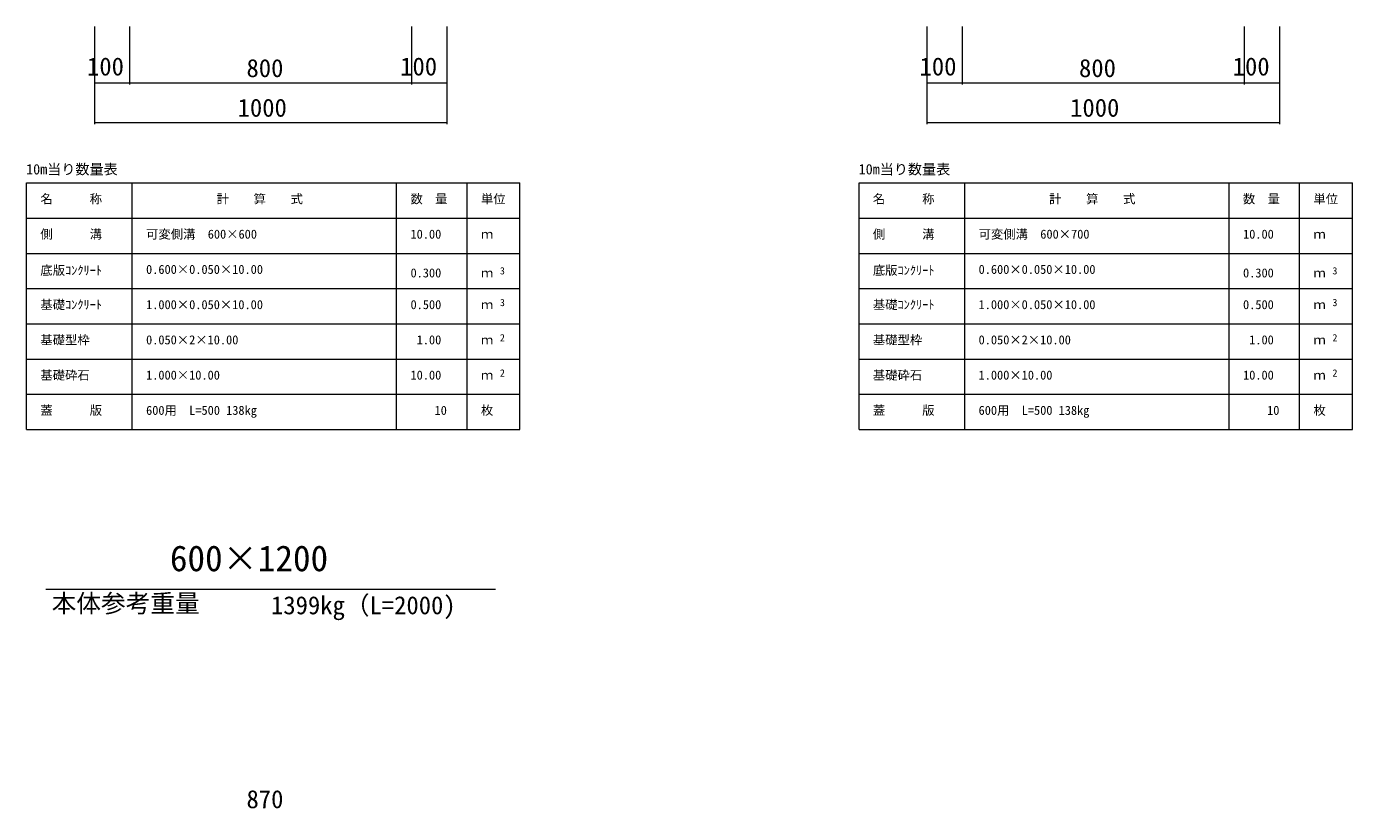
# Model space of a CAD drawing. Units: millimetres on the paper, scale 1:20. Extents: x 0 to 841, y 0 to 594.
# Drawn here: x 195.6 to 383.7, y 325.7 to 436.7 of the extents above; entities that cross this region are included whole.
import ezdxf
from ezdxf.enums import TextEntityAlignment as Align

# ---------------------------------------------------------------- set-up
doc = ezdxf.new("R2010")
doc.units = ezdxf.units.MM
doc.layers.add('D-STR-DIM（寸法）', color=7, linetype='Continuous', lineweight=18)
doc.layers.add('D-STR-HTXT（旗揚げ）', color=4, linetype='Continuous', lineweight=18)
doc.layers.add('D-STR-TXT（文字）', color=7, linetype='Continuous')
doc.styles.add('ＭＳ ゴシック', font='')
doc.styles.get('ＭＳ ゴシック').set_extended_font_data('MS Gothic')

msp = doc.modelspace()

# ---------------------------------------------------------------- linework, layer by layer
at = {"layer": 'D-STR-DIM（寸法）'}
for p, q in [((205.217, 436.674), (205.217, 422.801)), ((205.217, 436.674), (205.217, 428.424)), ((210.217, 436.674), (210.217, 428.424)), ((210.217, 436.674), (210.217, 428.424)), ((250.217, 436.674), (250.217, 428.424)), ((250.217, 436.674), (250.217, 428.424)), ((255.217, 436.674), (255.217, 428.424)), ((255.217, 436.674), (255.217, 422.801)), ((323.319, 436.674), (323.319, 422.801)), ((323.319, 436.674), (323.319, 428.424)), ((328.319, 436.674), (328.319, 428.424)), ((328.319, 436.674), (328.319, 428.424)), ((368.319, 436.674), (368.319, 428.424)), ((368.319, 436.674), (368.319, 428.424)), ((373.319, 436.674), (373.319, 428.424)), ((373.319, 436.674), (373.319, 422.801)), ((205.217, 428.674), (205.367, 428.699)), ((205.217, 428.674), (205.237, 428.674)), ((205.367, 428.649), (205.217, 428.674)), ((205.237, 428.674), (210.197, 428.674)), ((210.067, 428.699), (210.217, 428.674)), ((210.217, 428.674), (210.067, 428.649)), ((210.217, 428.674), (210.197, 428.674)), ((210.217, 428.674), (210.367, 428.699)), ((210.217, 428.674), (210.237, 428.674)), ((210.367, 428.649), (210.217, 428.674)), ((210.237, 428.674), (250.197, 428.674)), ((250.067, 428.699), (250.217, 428.674)), ((250.217, 428.674), (250.067, 428.649)), ((250.217, 428.674), (250.197, 428.674)), ((250.217, 428.674), (250.367, 428.699)), ((250.217, 428.674), (250.237, 428.674)), ((250.367, 428.649), (250.217, 428.674)), ((250.237, 428.674), (255.197, 428.674)), ((255.067, 428.699), (255.217, 428.674)), ((255.217, 428.674), (255.067, 428.649)), ((255.217, 428.674), (255.197, 428.674)), ((323.319, 428.674), (323.469, 428.699)), ((323.319, 428.674), (323.339, 428.674)), ((323.469, 428.649), (323.319, 428.674)), ((323.339, 428.674), (328.299, 428.674)), ((328.169, 428.699), (328.319, 428.674)), ((328.319, 428.674), (328.169, 428.649)), ((328.319, 428.674), (328.299, 428.674)), ((328.319, 428.674), (328.469, 428.699)), ((328.319, 428.674), (328.339, 428.674)), ((328.469, 428.649), (328.319, 428.674)), ((328.339, 428.674), (368.299, 428.674)), ((368.169, 428.699), (368.319, 428.674)), ((368.319, 428.674), (368.169, 428.649)), ((368.319, 428.674), (368.299, 428.674)), ((368.319, 428.674), (368.469, 428.699)), ((368.319, 428.674), (368.339, 428.674)), ((368.469, 428.649), (368.319, 428.674)), ((368.339, 428.674), (373.299, 428.674)), ((373.169, 428.699), (373.319, 428.674)), ((373.319, 428.674), (373.169, 428.649)), ((373.319, 428.674), (373.299, 428.674)), ((205.217, 423.051), (205.367, 423.076)), ((205.217, 423.051), (205.237, 423.051)), ((205.367, 423.026), (205.217, 423.051)), ((205.237, 423.051), (255.197, 423.051)), ((255.067, 423.076), (255.217, 423.051)), ((255.217, 423.051), (255.067, 423.026)), ((255.217, 423.051), (255.197, 423.051)), ((323.319, 423.051), (323.469, 423.076)), ((323.319, 423.051), (323.339, 423.051)), ((323.469, 423.026), (323.319, 423.051)), ((323.339, 423.051), (373.299, 423.051)), ((373.169, 423.076), (373.319, 423.051)), ((373.319, 423.051), (373.169, 423.026)), ((373.319, 423.051), (373.299, 423.051))]:
    msp.add_line(p, q, dxfattribs=at)
at = {"layer": 'D-STR-HTXT（旗揚げ）'}
for p, q in [((195.59, 414.486), (265.59, 414.486)), ((195.59, 379.486), (195.59, 414.486)), ((210.59, 379.486), (210.59, 414.486)), ((248.09, 379.486), (248.09, 414.486)), ((258.09, 398.486), (258.09, 414.486)), ((258.09, 379.486), (258.09, 414.486)), ((265.59, 379.486), (265.59, 414.486)), ((313.692, 414.486), (383.692, 414.486)), ((313.692, 379.486), (313.692, 414.486)), ((328.692, 379.486), (328.692, 414.486)), ((366.192, 379.486), (366.192, 414.486)), ((376.192, 398.486), (376.192, 414.486)), ((376.192, 379.486), (376.192, 414.486)), ((383.692, 379.486), (383.692, 414.486)), ((195.59, 409.486), (265.59, 409.486)), ((313.692, 409.486), (383.692, 409.486)), ((195.59, 404.486), (265.59, 404.486)), ((313.692, 404.486), (383.692, 404.486)), ((195.59, 399.486), (265.59, 399.486)), ((313.692, 399.486), (383.692, 399.486)), ((195.59, 394.486), (265.59, 394.486)), ((313.692, 394.486), (383.692, 394.486)), ((195.59, 389.486), (265.59, 389.486)), ((313.692, 389.486), (383.692, 389.486)), ((195.59, 384.486), (265.59, 384.486)), ((313.692, 384.486), (383.692, 384.486)), ((195.59, 379.486), (265.59, 379.486)), ((313.692, 379.486), (383.692, 379.486)), ((198.325, 356.833), (262.109, 356.833))]:
    msp.add_line(p, q, dxfattribs=at)

# ---------------------------------------------------------------- texts
at = {"layer": 'D-STR-DIM（寸法）', "style": 'ＭＳ ゴシック'}
for s, p in [('100', (204.173, 428.953)), ('800', (226.797, 428.724)), ('100', (248.6, 428.953)), ('100', (322.275, 428.953)), ('800', (344.899, 428.724)), ('100', (366.702, 428.953)), ('1000', (225.536, 423.101)), ('1000', (343.638, 423.101)), ('870', (226.797, 324.987))]:
    msp.add_text(s, height=2.566, dxfattribs=at).set_placement(p, align=Align.BOTTOM_LEFT)
at = {"layer": 'D-STR-TXT（文字）', "style": 'ＭＳ ゴシック'}
for s, height, p in [('10m当り数量表', 1.466, (195.535, 415.249)), ('10m当り数量表', 1.466, (313.637, 415.249)), ('名\u3000\u3000\u3000称', 1.283, (197.551, 411.187)), ('計\u3000\u3000算\u3000\u3000式', 1.283, (222.555, 411.187)), ('数\u3000量', 1.283, (250.051, 411.187)), ('単位', 1.283, (260.051, 411.187)), ('名\u3000\u3000\u3000称', 1.283, (315.653, 411.187)), ('計\u3000\u3000算\u3000\u3000式', 1.283, (340.657, 411.187)), ('数\u3000量', 1.283, (368.153, 411.187)), ('単位', 1.283, (378.153, 411.187)), ('側\u3000\u3000\u3000溝', 1.283, (197.551, 406.187)), ('可変側溝\u3000600×600', 1.283, (212.551, 406.187)), ('10.00', 1.283, (250.065, 406.187)), ('ｍ', 1.283, (260.051, 406.187)), ('側\u3000\u3000\u3000溝', 1.283, (315.653, 406.187)), ('可変側溝\u3000600×700', 1.283, (330.653, 406.187)), ('10.00', 1.283, (368.167, 406.187)), ('ｍ', 1.283, (378.153, 406.187)), ('底版ｺﾝｸﾘｰﾄ', 1.283, (197.551, 401.055)), ('0.600×0.050×10.00', 1.283, (212.551, 401.187)), ('底版ｺﾝｸﾘｰﾄ', 1.283, (315.653, 401.055)), ('0.600×0.050×10.00', 1.283, (330.653, 401.187)), ('0.300', 1.283, (250.065, 400.687)), ('ｍ', 1.283, (260.051, 400.687)), ('3', 1.026, (262.752, 401.19)), ('0.300', 1.283, (368.167, 400.687)), ('ｍ', 1.283, (378.153, 400.687)), ('3', 1.026, (380.854, 401.19)), ('基礎ｺﾝｸﾘｰﾄ', 1.283, (197.551, 396.187)), ('1.000×0.050×10.00', 1.283, (212.551, 396.187)), ('0.500', 1.283, (250.065, 396.187)), ('ｍ', 1.283, (260.051, 396.187)), ('3', 1.026, (262.752, 396.69)), ('基礎ｺﾝｸﾘｰﾄ', 1.283, (315.653, 396.187)), ('1.000×0.050×10.00', 1.283, (330.653, 396.187)), ('0.500', 1.283, (368.167, 396.187)), ('ｍ', 1.283, (378.153, 396.187)), ('3', 1.026, (380.854, 396.69)), ('基礎型枠', 1.283, (197.551, 391.187)), ('0.050×2×10.00', 1.283, (212.551, 391.187)), (' 1.00', 1.283, (250.065, 391.187)), ('ｍ', 1.283, (260.051, 391.187)), ('2', 1.026, (262.752, 391.69)), ('基礎型枠', 1.283, (315.653, 391.187)), ('0.050×2×10.00', 1.283, (330.653, 391.187)), (' 1.00', 1.283, (368.167, 391.187)), ('ｍ', 1.283, (378.153, 391.187)), ('2', 1.026, (380.854, 391.69)), ('基礎砕石', 1.283, (197.551, 386.187)), ('1.000×10.00', 1.283, (212.551, 386.187)), ('10.00', 1.283, (250.065, 386.187)), ('ｍ', 1.283, (260.051, 386.187)), ('2', 1.026, (262.752, 386.69)), ('基礎砕石', 1.283, (315.653, 386.187)), ('1.000×10.00', 1.283, (330.653, 386.187)), ('10.00', 1.283, (368.167, 386.187)), ('ｍ', 1.283, (378.153, 386.187)), ('2', 1.026, (380.854, 386.69)), ('蓋\u3000\u3000\u3000版', 1.283, (197.551, 381.187)), ('600用\u3000L=500 138kg', 1.283, (212.551, 381.187)), ('10', 1.283, (253.476, 381.187)), ('枚', 1.283, (260.051, 381.187)), ('蓋\u3000\u3000\u3000版', 1.283, (315.653, 381.187)), ('600用\u3000L=500 138kg', 1.283, (330.653, 381.187)), ('10', 1.283, (371.578, 381.187)), ('枚', 1.283, (378.153, 381.187)), ('600×1200', 3.666, (215.933, 358.281)), ('本体参考重量', 2.566, (199.156, 352.766)), ('1399kg（L=2000)', 2.566, (230.276, 352.502))]:
    msp.add_text(s, height=height, dxfattribs=at).set_placement(p, align=Align.BOTTOM_LEFT)

doc.saveas('drawing.dxf')
